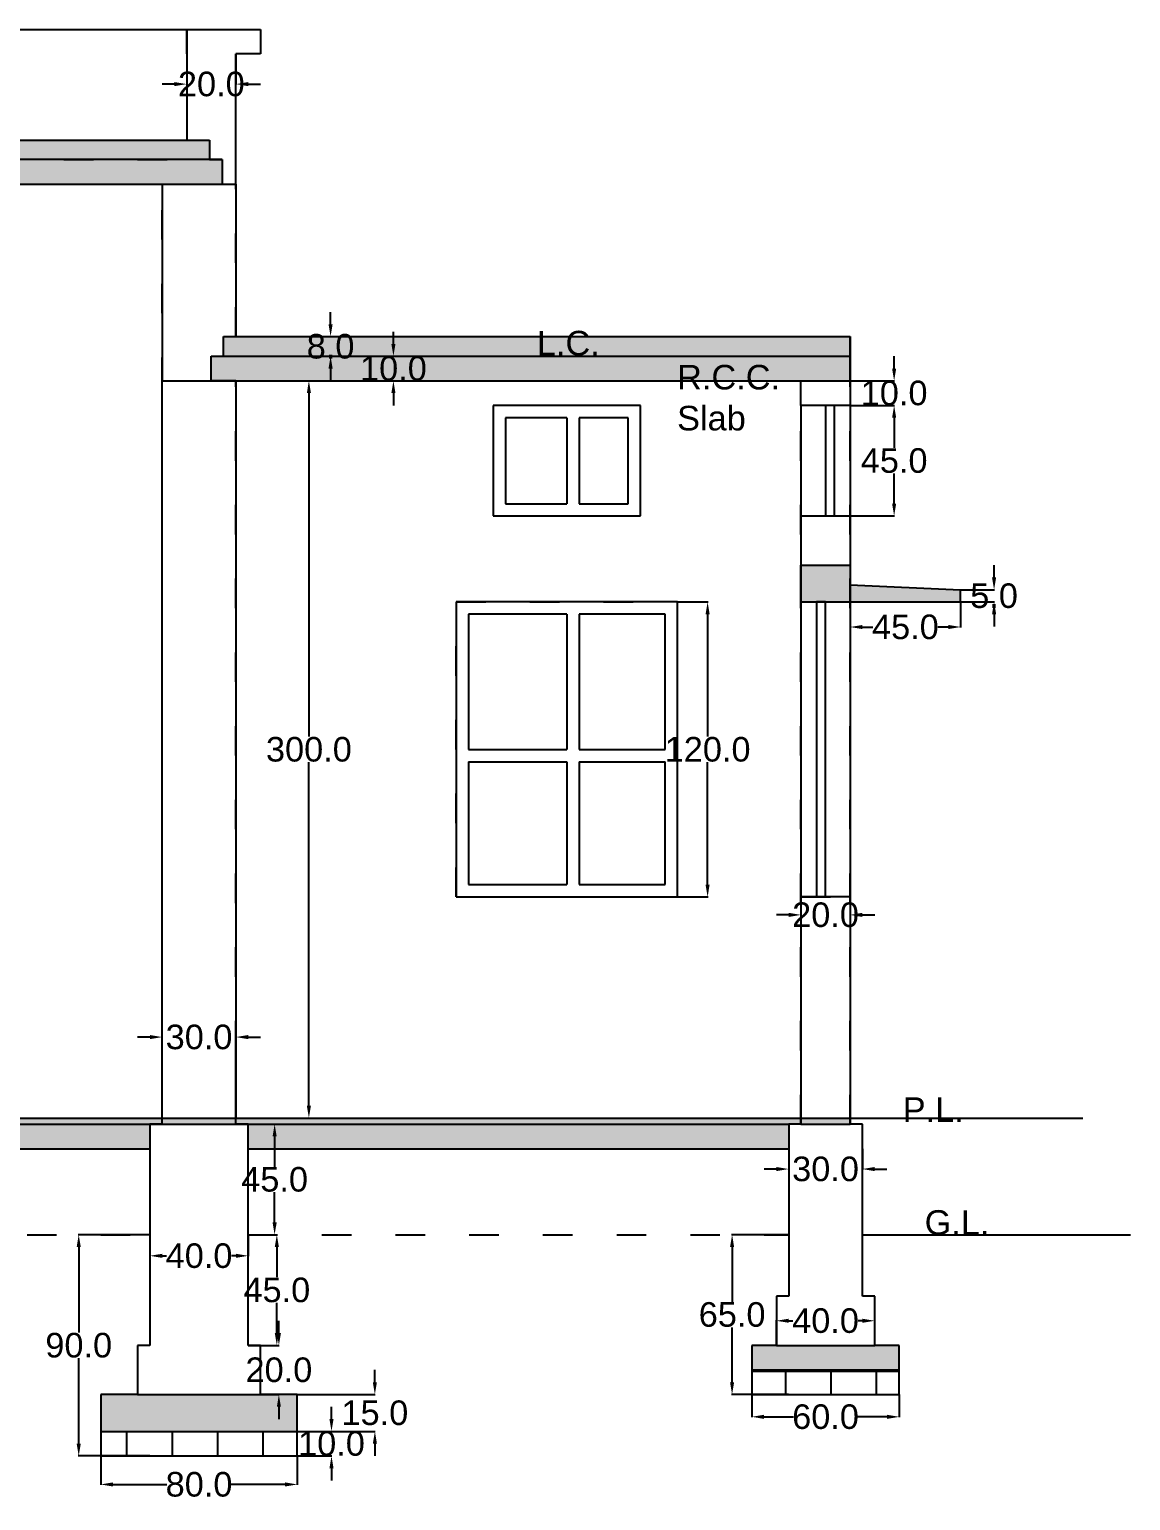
# Model space of a CAD drawing. Header units: centimetres. Extents: x -212 to 2091, y -138 to 1724.
# Drawn here: x 1643 to 2091, y 1094 to 1692 of the extents above; entities that cross this region are included whole.
import ezdxf

# ---------------------------------------------------------------- set-up
doc = ezdxf.new("R2010")
doc.units = ezdxf.units.CM
doc.linetypes.add('ACAD_ISO03W100', pattern=[30, 12, -18])
doc.styles.get("Standard").update_dxf_attribs({"font": 'arial.ttf'})
doc.dimstyles.get("Standard").update_dxf_attribs({"dimtxt": 10, "dimasz": 5, "dimexe": 0.18, "dimexo": 0.0625, "dimgap": 0.09, "dimtad": 0, "dimtih": 1, "dimtoh": 1, "dimdec": 1, "dimzin": 0, "dimdsep": 46, "dimtxsty": 'Standard', "dimcen": 0.09, "dimadec": 0, "dimazin": 0, "dimtfac": 1, "dimtdec": 1, "dimtix": 1, "dimtofl": 0, "dimtmove": 0, "dimatfit": 2, "dimfxl": 1, "dimtolj": 1, "dimtzin": 0, "dimarcsym": 0})

# ---------------------------------------------------------------- blocks, each defined once
blk = doc.blocks.new('*D127')
at = {"color": 0, "lineweight": -2, "transparency": 16777216}
for p, q in [((1707.04, 1682.43), (1707.04, 1670.05)), ((1727.04, 1682.43), (1727.04, 1670.05)), ((1702.04, 1670.23), (1697.04, 1670.23)), ((1732.04, 1670.23), (1737.04, 1670.23))]:
    blk.add_line(p, q, dxfattribs=at)
at = {"color": 0, "transparency": 16777216}
for points in [[(1702.04, 1671.07), (1702.04, 1669.4), (1707.04, 1670.23)], [(1732.04, 1671.07), (1732.04, 1669.4), (1727.04, 1670.23)]]:
    blk.add_solid(points, dxfattribs=at)
at = {"layer": 'Defpoints', "color": 0, "transparency": 16777216}
for p in [(1707.04, 1682.49), (1727.04, 1682.49), (1727.04, 1670.23)]:
    blk.add_point(p, dxfattribs=at)
at = {"color": 0, "transparency": 16777216, "insert": (1717.04, 1670.23), "char_height": 10, "attachment_point": 5}
blk.add_mtext('\\A1;20.0', dxfattribs=at)
blk = doc.blocks.new('*D137')
at = {"color": 0, "lineweight": -2, "transparency": 16777216}
for p, q in [((1692.04, 1282.43), (1687.04, 1282.43)), ((1697.04, 1249.55), (1697.04, 1282.61)), ((1727.04, 1249.55), (1727.04, 1282.61)), ((1732.04, 1282.43), (1737.04, 1282.43))]:
    blk.add_line(p, q, dxfattribs=at)
at = {"color": 0, "transparency": 16777216}
for points in [[(1692.04, 1283.27), (1692.04, 1281.6), (1697.04, 1282.43)], [(1732.04, 1283.27), (1732.04, 1281.6), (1727.04, 1282.43)]]:
    blk.add_solid(points, dxfattribs=at)
at = {"layer": 'Defpoints', "color": 0, "transparency": 16777216}
for p in [(1727.04, 1282.43), (1697.04, 1249.49), (1727.04, 1249.49)]:
    blk.add_point(p, dxfattribs=at)
at = {"color": 0, "transparency": 16777216, "insert": (1712.04, 1282.43), "char_height": 10, "attachment_point": 5}
blk.add_mtext('\\A1;30.0', dxfattribs=at)
blk = doc.blocks.new('*D138')
at = {"color": 0, "lineweight": -2, "transparency": 16777216}
for p, q in [((1692.04, 1201.93), (1692.04, 1193.24)), ((1732.04, 1201.93), (1732.04, 1193.24)), ((1697.04, 1193.42), (1698.78, 1193.42)), ((1727.04, 1193.42), (1725.3, 1193.42))]:
    blk.add_line(p, q, dxfattribs=at)
at = {"color": 0, "transparency": 16777216}
for points in [[(1697.04, 1194.25), (1697.04, 1192.59), (1692.04, 1193.42)], [(1727.04, 1194.25), (1727.04, 1192.59), (1732.04, 1193.42)]]:
    blk.add_solid(points, dxfattribs=at)
at = {"layer": 'Defpoints', "color": 0, "transparency": 16777216}
for p in [(1692.04, 1201.99), (1732.04, 1201.99), (1732.04, 1193.42)]:
    blk.add_point(p, dxfattribs=at)
at = {"color": 0, "transparency": 16777216, "insert": (1712.04, 1193.42), "char_height": 10, "attachment_point": 5}
blk.add_mtext('\\A1;40.0', dxfattribs=at)
blk = doc.blocks.new('*D139')
at = {"color": 0, "lineweight": -2, "transparency": 16777216}
for p, q in [((1691.98, 1201.99), (1662.89, 1201.99)), ((1663.07, 1196.99), (1663.07, 1162.19)), ((1663.07, 1116.99), (1663.07, 1151.79)), ((1691.98, 1111.99), (1662.89, 1111.99))]:
    blk.add_line(p, q, dxfattribs=at)
at = {"color": 0, "transparency": 16777216}
for points in [[(1662.24, 1196.99), (1663.91, 1196.99), (1663.07, 1201.99)], [(1662.24, 1116.99), (1663.91, 1116.99), (1663.07, 1111.99)]]:
    blk.add_solid(points, dxfattribs=at)
at = {"layer": 'Defpoints', "color": 0, "transparency": 16777216}
for p in [(1692.04, 1201.99), (1663.07, 1111.99), (1692.04, 1111.99)]:
    blk.add_point(p, dxfattribs=at)
at = {"color": 0, "transparency": 16777216, "insert": (1663.07, 1156.99), "char_height": 10, "attachment_point": 5}
blk.add_mtext('\\A1;90.0', dxfattribs=at)
blk = doc.blocks.new('*D140')
at = {"color": 0, "lineweight": -2, "transparency": 16777216}
for p, q in [((1672.04, 1111.93), (1672.04, 1100.2)), ((1752.04, 1111.93), (1752.04, 1100.2)), ((1677.04, 1100.38), (1698.97, 1100.38)), ((1747.04, 1100.38), (1725.11, 1100.38))]:
    blk.add_line(p, q, dxfattribs=at)
at = {"color": 0, "transparency": 16777216}
for points in [[(1677.04, 1101.21), (1677.04, 1099.55), (1672.04, 1100.38)], [(1747.04, 1101.21), (1747.04, 1099.55), (1752.04, 1100.38)]]:
    blk.add_solid(points, dxfattribs=at)
at = {"layer": 'Defpoints', "color": 0, "transparency": 16777216}
for p in [(1672.04, 1111.99), (1752.04, 1111.99), (1752.04, 1100.38)]:
    blk.add_point(p, dxfattribs=at)
at = {"color": 0, "transparency": 16777216, "insert": (1712.04, 1100.38), "char_height": 10, "attachment_point": 5}
blk.add_mtext('\\A1;80.0', dxfattribs=at)
blk = doc.blocks.new('*D141')
at = {"color": 0, "lineweight": -2, "transparency": 16777216}
for p, q in [((1765.95, 1126.99), (1765.95, 1131.99)), ((1752.1, 1121.99), (1766.13, 1121.99)), ((1752.1, 1111.99), (1766.13, 1111.99)), ((1765.95, 1106.99), (1765.95, 1101.99))]:
    blk.add_line(p, q, dxfattribs=at)
at = {"color": 0, "transparency": 16777216}
for points in [[(1765.12, 1126.99), (1766.79, 1126.99), (1765.95, 1121.99)], [(1765.12, 1106.99), (1766.79, 1106.99), (1765.95, 1111.99)]]:
    blk.add_solid(points, dxfattribs=at)
at = {"layer": 'Defpoints', "color": 0, "transparency": 16777216}
for p in [(1752.04, 1121.99), (1752.04, 1111.99), (1765.95, 1111.99)]:
    blk.add_point(p, dxfattribs=at)
at = {"color": 0, "transparency": 16777216, "insert": (1765.95, 1116.99), "char_height": 10, "attachment_point": 5}
blk.add_mtext('\\A1;10.0', dxfattribs=at)
blk = doc.blocks.new('*D142')
at = {"color": 0, "lineweight": -2, "transparency": 16777216}
for p, q in [((1783.61, 1141.99), (1783.61, 1146.99)), ((1752.1, 1136.99), (1783.79, 1136.99)), ((1752.1, 1121.99), (1783.79, 1121.99)), ((1783.61, 1116.99), (1783.61, 1111.99))]:
    blk.add_line(p, q, dxfattribs=at)
at = {"color": 0, "transparency": 16777216}
for points in [[(1782.78, 1141.99), (1784.44, 1141.99), (1783.61, 1136.99)], [(1782.78, 1116.99), (1784.44, 1116.99), (1783.61, 1121.99)]]:
    blk.add_solid(points, dxfattribs=at)
at = {"layer": 'Defpoints', "color": 0, "transparency": 16777216}
for p in [(1752.04, 1136.99), (1752.04, 1121.99), (1783.61, 1121.99)]:
    blk.add_point(p, dxfattribs=at)
at = {"color": 0, "transparency": 16777216, "insert": (1783.61, 1129.49), "char_height": 10, "attachment_point": 5}
blk.add_mtext('\\A1;15.0', dxfattribs=at)
blk = doc.blocks.new('*D143')
at = {"color": 0, "lineweight": -2, "transparency": 16777216}
for p, q in [((1744.54, 1161.99), (1744.54, 1166.99)), ((1737.1, 1156.99), (1744.72, 1156.99)), ((1737.1, 1136.99), (1744.72, 1136.99)), ((1744.54, 1131.99), (1744.54, 1126.99))]:
    blk.add_line(p, q, dxfattribs=at)
at = {"color": 0, "transparency": 16777216}
for points in [[(1743.71, 1161.99), (1745.37, 1161.99), (1744.54, 1156.99)], [(1743.71, 1131.99), (1745.37, 1131.99), (1744.54, 1136.99)]]:
    blk.add_solid(points, dxfattribs=at)
at = {"layer": 'Defpoints', "color": 0, "transparency": 16777216}
for p in [(1737.04, 1156.99), (1737.04, 1136.99), (1744.54, 1136.99)]:
    blk.add_point(p, dxfattribs=at)
at = {"color": 0, "transparency": 16777216, "insert": (1744.54, 1146.99), "char_height": 10, "attachment_point": 5}
blk.add_mtext('\\A1;20.0', dxfattribs=at)
blk = doc.blocks.new('*D144')
at = {"color": 0, "lineweight": -2, "transparency": 16777216}
for p, q in [((1732.1, 1246.99), (1742.98, 1246.99)), ((1742.8, 1241.99), (1742.8, 1229.69)), ((1742.8, 1206.99), (1742.8, 1219.29)), ((1732.1, 1201.99), (1742.98, 1201.99))]:
    blk.add_line(p, q, dxfattribs=at)
at = {"color": 0, "transparency": 16777216}
for points in [[(1741.97, 1241.99), (1743.64, 1241.99), (1742.8, 1246.99)], [(1741.97, 1206.99), (1743.64, 1206.99), (1742.8, 1201.99)]]:
    blk.add_solid(points, dxfattribs=at)
at = {"layer": 'Defpoints', "color": 0, "transparency": 16777216}
for p in [(1732.04, 1246.99), (1732.04, 1201.99), (1742.8, 1201.99)]:
    blk.add_point(p, dxfattribs=at)
at = {"color": 0, "transparency": 16777216, "insert": (1742.8, 1224.49), "char_height": 10, "attachment_point": 5}
blk.add_mtext('\\A1;45.0', dxfattribs=at)
blk = doc.blocks.new('*D145')
at = {"color": 0, "lineweight": -2, "transparency": 16777216}
for p, q in [((1732.1, 1201.99), (1743.89, 1201.99)), ((1743.71, 1196.99), (1743.71, 1184.69)), ((1743.71, 1161.99), (1743.71, 1174.29)), ((1732.1, 1156.99), (1743.89, 1156.99))]:
    blk.add_line(p, q, dxfattribs=at)
at = {"color": 0, "transparency": 16777216}
for points in [[(1742.87, 1196.99), (1744.54, 1196.99), (1743.71, 1201.99)], [(1742.87, 1161.99), (1744.54, 1161.99), (1743.71, 1156.99)]]:
    blk.add_solid(points, dxfattribs=at)
at = {"layer": 'Defpoints', "color": 0, "transparency": 16777216}
for p in [(1732.04, 1201.99), (1732.04, 1156.99), (1743.71, 1156.99)]:
    blk.add_point(p, dxfattribs=at)
at = {"color": 0, "transparency": 16777216, "insert": (1743.71, 1179.49), "char_height": 10, "attachment_point": 5}
blk.add_mtext('\\A1;45.0', dxfattribs=at)
blk = doc.blocks.new('*D146')
at = {"color": 0, "lineweight": -2, "transparency": 16777216}
for p, q in [((1727.1, 1549.49), (1756.93, 1549.49)), ((1756.75, 1544.49), (1756.75, 1404.69)), ((1756.75, 1254.49), (1756.75, 1394.29)), ((1727.1, 1249.49), (1756.93, 1249.49))]:
    blk.add_line(p, q, dxfattribs=at)
at = {"color": 0, "transparency": 16777216}
for points in [[(1755.92, 1544.49), (1757.59, 1544.49), (1756.75, 1549.49)], [(1755.92, 1254.49), (1757.59, 1254.49), (1756.75, 1249.49)]]:
    blk.add_solid(points, dxfattribs=at)
at = {"layer": 'Defpoints', "color": 0, "transparency": 16777216}
for p in [(1727.04, 1549.49), (1727.04, 1249.49), (1756.75, 1249.49)]:
    blk.add_point(p, dxfattribs=at)
at = {"color": 0, "transparency": 16777216, "insert": (1756.75, 1399.49), "char_height": 10, "attachment_point": 5}
blk.add_mtext('\\A1;300.0', dxfattribs=at)
blk = doc.blocks.new('*D147')
at = {"color": 0, "lineweight": -2, "transparency": 16777216}
for p, q in [((1906.79, 1459.49), (1919.22, 1459.49)), ((1919.04, 1454.49), (1919.04, 1404.69)), ((1919.04, 1344.49), (1919.04, 1394.29)), ((1906.79, 1339.49), (1919.22, 1339.49))]:
    blk.add_line(p, q, dxfattribs=at)
at = {"color": 0, "transparency": 16777216}
for points in [[(1918.2, 1454.49), (1919.87, 1454.49), (1919.04, 1459.49)], [(1918.2, 1344.49), (1919.87, 1344.49), (1919.04, 1339.49)]]:
    blk.add_solid(points, dxfattribs=at)
at = {"layer": 'Defpoints', "color": 0, "transparency": 16777216}
for p in [(1906.73, 1459.49), (1906.73, 1339.49), (1919.04, 1339.49)]:
    blk.add_point(p, dxfattribs=at)
at = {"color": 0, "transparency": 16777216, "insert": (1919.04, 1399.49), "char_height": 10, "attachment_point": 5}
blk.add_mtext('\\A1;120.0', dxfattribs=at)
blk = doc.blocks.new('*D148')
at = {"color": 0, "lineweight": -2, "transparency": 16777216}
for p, q in [((1765.58, 1572.49), (1765.58, 1577.49)), ((1722.1, 1567.49), (1765.76, 1567.49)), ((1722.1, 1559.49), (1765.76, 1559.49)), ((1765.58, 1554.49), (1765.58, 1549.49))]:
    blk.add_line(p, q, dxfattribs=at)
at = {"color": 0, "transparency": 16777216}
for points in [[(1764.75, 1572.49), (1766.41, 1572.49), (1765.58, 1567.49)], [(1764.75, 1554.49), (1766.41, 1554.49), (1765.58, 1559.49)]]:
    blk.add_solid(points, dxfattribs=at)
at = {"layer": 'Defpoints', "color": 0, "transparency": 16777216}
for p in [(1722.04, 1567.49), (1722.04, 1559.49), (1765.58, 1559.49)]:
    blk.add_point(p, dxfattribs=at)
at = {"color": 0, "transparency": 16777216, "insert": (1765.58, 1563.49), "char_height": 10, "attachment_point": 5}
blk.add_mtext('\\A1;8.0', dxfattribs=at)
blk = doc.blocks.new('*D149')
at = {"color": 0, "lineweight": -2, "transparency": 16777216}
for p, q in [((1791.16, 1564.49), (1791.16, 1569.49)), ((1717.1, 1559.49), (1791.34, 1559.49)), ((1717.1, 1549.49), (1791.34, 1549.49)), ((1791.16, 1544.49), (1791.16, 1539.49))]:
    blk.add_line(p, q, dxfattribs=at)
at = {"color": 0, "transparency": 16777216}
for points in [[(1790.32, 1564.49), (1791.99, 1564.49), (1791.16, 1559.49)], [(1790.32, 1544.49), (1791.99, 1544.49), (1791.16, 1549.49)]]:
    blk.add_solid(points, dxfattribs=at)
at = {"layer": 'Defpoints', "color": 0, "transparency": 16777216}
for p in [(1717.04, 1559.49), (1717.04, 1549.49), (1791.16, 1549.49)]:
    blk.add_point(p, dxfattribs=at)
at = {"color": 0, "transparency": 16777216, "insert": (1791.16, 1554.49), "char_height": 10, "attachment_point": 5}
blk.add_mtext('\\A1;10.0', dxfattribs=at)
blk = doc.blocks.new('*D150')
at = {"color": 0, "lineweight": -2, "transparency": 16777216}
for p, q in [((1994.96, 1554.49), (1994.96, 1559.49)), ((1977.1, 1549.49), (1995.14, 1549.49)), ((1977.1, 1539.49), (1995.14, 1539.49)), ((1994.96, 1534.49), (1994.96, 1529.49))]:
    blk.add_line(p, q, dxfattribs=at)
at = {"color": 0, "transparency": 16777216}
for points in [[(1994.13, 1554.49), (1995.79, 1554.49), (1994.96, 1549.49)], [(1994.13, 1534.49), (1995.79, 1534.49), (1994.96, 1539.49)]]:
    blk.add_solid(points, dxfattribs=at)
at = {"layer": 'Defpoints', "color": 0, "transparency": 16777216}
for p in [(1977.04, 1549.49), (1977.04, 1539.49), (1994.96, 1539.49)]:
    blk.add_point(p, dxfattribs=at)
at = {"color": 0, "transparency": 16777216, "insert": (1994.96, 1544.49), "char_height": 10, "attachment_point": 5}
blk.add_mtext('\\A1;10.0', dxfattribs=at)
blk = doc.blocks.new('*D151')
at = {"color": 0, "lineweight": -2, "transparency": 16777216}
for p, q in [((1977.1, 1539.49), (1995.14, 1539.49)), ((1994.96, 1534.49), (1994.96, 1522.19)), ((1994.96, 1499.49), (1994.96, 1511.79)), ((1977.1, 1494.49), (1995.14, 1494.49))]:
    blk.add_line(p, q, dxfattribs=at)
at = {"color": 0, "transparency": 16777216}
for points in [[(1994.13, 1534.49), (1995.79, 1534.49), (1994.96, 1539.49)], [(1994.13, 1499.49), (1995.79, 1499.49), (1994.96, 1494.49)]]:
    blk.add_solid(points, dxfattribs=at)
at = {"layer": 'Defpoints', "color": 0, "transparency": 16777216}
for p in [(1977.04, 1539.49), (1977.04, 1494.49), (1994.96, 1494.49)]:
    blk.add_point(p, dxfattribs=at)
at = {"color": 0, "transparency": 16777216, "insert": (1994.96, 1516.99), "char_height": 10, "attachment_point": 5}
blk.add_mtext('\\A1;45.0', dxfattribs=at)
blk = doc.blocks.new('*D152')
at = {"color": 0, "lineweight": -2, "transparency": 16777216}
for p, q in [((2035.64, 1469.49), (2035.64, 1474.49)), ((2022.1, 1464.49), (2035.82, 1464.49)), ((2022.1, 1459.49), (2035.82, 1459.49)), ((2035.64, 1454.49), (2035.64, 1449.49))]:
    blk.add_line(p, q, dxfattribs=at)
at = {"color": 0, "transparency": 16777216}
for points in [[(2034.81, 1469.49), (2036.48, 1469.49), (2035.64, 1464.49)], [(2034.81, 1454.49), (2036.48, 1454.49), (2035.64, 1459.49)]]:
    blk.add_solid(points, dxfattribs=at)
at = {"layer": 'Defpoints', "color": 0, "transparency": 16777216}
for p in [(2022.04, 1464.49), (2022.04, 1459.49), (2035.64, 1459.49)]:
    blk.add_point(p, dxfattribs=at)
at = {"color": 0, "transparency": 16777216, "insert": (2035.64, 1461.99), "char_height": 10, "attachment_point": 5}
blk.add_mtext('\\A1;5.0', dxfattribs=at)
blk = doc.blocks.new('*D153')
at = {"color": 0, "lineweight": -2, "transparency": 16777216}
for p, q in [((1977.04, 1459.43), (1977.04, 1449.12)), ((2022.04, 1459.43), (2022.04, 1449.12)), ((1982.04, 1449.3), (1986.28, 1449.3)), ((2017.04, 1449.3), (2012.8, 1449.3))]:
    blk.add_line(p, q, dxfattribs=at)
at = {"color": 0, "transparency": 16777216}
for points in [[(1982.04, 1450.14), (1982.04, 1448.47), (1977.04, 1449.3)], [(2017.04, 1450.14), (2017.04, 1448.47), (2022.04, 1449.3)]]:
    blk.add_solid(points, dxfattribs=at)
at = {"layer": 'Defpoints', "color": 0, "transparency": 16777216}
for p in [(1977.04, 1459.49), (2022.04, 1459.49), (2022.04, 1449.3)]:
    blk.add_point(p, dxfattribs=at)
at = {"color": 0, "transparency": 16777216, "insert": (1999.54, 1449.3), "char_height": 10, "attachment_point": 5}
blk.add_mtext('\\A1;45.0', dxfattribs=at)
blk = doc.blocks.new('*D154')
at = {"color": 0, "lineweight": -2, "transparency": 16777216}
for p, q in [((1957.04, 1339.43), (1957.04, 1331.98)), ((1977.04, 1339.43), (1977.04, 1331.98)), ((1952.04, 1332.16), (1947.04, 1332.16)), ((1982.04, 1332.16), (1987.04, 1332.16))]:
    blk.add_line(p, q, dxfattribs=at)
at = {"color": 0, "transparency": 16777216}
for points in [[(1952.04, 1332.99), (1952.04, 1331.32), (1957.04, 1332.16)], [(1982.04, 1332.99), (1982.04, 1331.32), (1977.04, 1332.16)]]:
    blk.add_solid(points, dxfattribs=at)
at = {"layer": 'Defpoints', "color": 0, "transparency": 16777216}
for p in [(1957.04, 1339.49), (1977.04, 1339.49), (1977.04, 1332.16)]:
    blk.add_point(p, dxfattribs=at)
at = {"color": 0, "transparency": 16777216, "insert": (1967.04, 1332.16), "char_height": 10, "attachment_point": 5}
blk.add_mtext('\\A1;20.0', dxfattribs=at)
blk = doc.blocks.new('*D155')
at = {"color": 0, "lineweight": -2, "transparency": 16777216}
for p, q in [((1952.04, 1236.93), (1952.04, 1228.55)), ((1982.04, 1236.93), (1982.04, 1228.55)), ((1947.04, 1228.73), (1942.04, 1228.73)), ((1987.04, 1228.73), (1992.04, 1228.73))]:
    blk.add_line(p, q, dxfattribs=at)
at = {"color": 0, "transparency": 16777216}
for points in [[(1947.04, 1229.56), (1947.04, 1227.9), (1952.04, 1228.73)], [(1987.04, 1229.56), (1987.04, 1227.9), (1982.04, 1228.73)]]:
    blk.add_solid(points, dxfattribs=at)
at = {"layer": 'Defpoints', "color": 0, "transparency": 16777216}
for p in [(1952.04, 1236.99), (1982.04, 1236.99), (1982.04, 1228.73)]:
    blk.add_point(p, dxfattribs=at)
at = {"color": 0, "transparency": 16777216, "insert": (1967.04, 1228.73), "char_height": 10, "attachment_point": 5}
blk.add_mtext('\\A1;30.0', dxfattribs=at)
blk = doc.blocks.new('*D156')
at = {"color": 0, "lineweight": -2, "transparency": 16777216}
for p, q in [((1951.98, 1201.99), (1928.83, 1201.99)), ((1929.01, 1196.99), (1929.01, 1174.69)), ((1929.01, 1141.99), (1929.01, 1164.29)), ((1951.98, 1136.99), (1928.83, 1136.99))]:
    blk.add_line(p, q, dxfattribs=at)
at = {"color": 0, "transparency": 16777216}
for points in [[(1928.17, 1196.99), (1929.84, 1196.99), (1929.01, 1201.99)], [(1928.17, 1141.99), (1929.84, 1141.99), (1929.01, 1136.99)]]:
    blk.add_solid(points, dxfattribs=at)
at = {"layer": 'Defpoints', "color": 0, "transparency": 16777216}
for p in [(1952.04, 1201.99), (1929.01, 1136.99), (1952.04, 1136.99)]:
    blk.add_point(p, dxfattribs=at)
at = {"color": 0, "transparency": 16777216, "insert": (1929.01, 1169.49), "char_height": 10, "attachment_point": 5}
blk.add_mtext('\\A1;65.0', dxfattribs=at)
blk = doc.blocks.new('*D157')
at = {"color": 0, "lineweight": -2, "transparency": 16777216}
for p, q in [((1947.04, 1157.05), (1947.04, 1167.17)), ((1952.04, 1166.99), (1953.78, 1166.99)), ((1982.04, 1166.99), (1980.3, 1166.99)), ((1987.04, 1157.05), (1987.04, 1167.17))]:
    blk.add_line(p, q, dxfattribs=at)
at = {"color": 0, "transparency": 16777216}
for points in [[(1952.04, 1167.82), (1952.04, 1166.16), (1947.04, 1166.99)], [(1982.04, 1167.82), (1982.04, 1166.16), (1987.04, 1166.99)]]:
    blk.add_solid(points, dxfattribs=at)
at = {"layer": 'Defpoints', "color": 0, "transparency": 16777216}
for p in [(1987.04, 1166.99), (1947.04, 1156.99), (1987.04, 1156.99)]:
    blk.add_point(p, dxfattribs=at)
at = {"color": 0, "transparency": 16777216, "insert": (1967.04, 1166.99), "char_height": 10, "attachment_point": 5}
blk.add_mtext('\\A1;40.0', dxfattribs=at)
blk = doc.blocks.new('*D158')
at = {"color": 0, "lineweight": -2, "transparency": 16777216}
for p, q in [((1937.04, 1136.93), (1937.04, 1127.72)), ((1997.04, 1136.93), (1997.04, 1127.72)), ((1942.04, 1127.9), (1953.95, 1127.9)), ((1992.04, 1127.9), (1980.13, 1127.9))]:
    blk.add_line(p, q, dxfattribs=at)
at = {"color": 0, "transparency": 16777216}
for points in [[(1942.04, 1128.73), (1942.04, 1127.06), (1937.04, 1127.9)], [(1992.04, 1128.73), (1992.04, 1127.06), (1997.04, 1127.9)]]:
    blk.add_solid(points, dxfattribs=at)
at = {"layer": 'Defpoints', "color": 0, "transparency": 16777216}
for p in [(1937.04, 1136.99), (1997.04, 1136.99), (1997.04, 1127.9)]:
    blk.add_point(p, dxfattribs=at)
at = {"color": 0, "transparency": 16777216, "insert": (1967.04, 1127.9), "char_height": 10, "attachment_point": 5}
blk.add_mtext('\\A1;60.0', dxfattribs=at)

msp = doc.modelspace()

# ---------------------------------------------------------------- hatches: boundary and pattern name
h = msp.add_hatch()
h.set_pattern_fill('AR-CONC', color=256, scale=0.091)
h.paths.add_polyline_path([(1057.04, 1201.99), (997.04, 1201.99), (982.04, 1201.99), (982.04, 1191.99), (1057.04, 1191.99)])
h.paths.add_polyline_path([(1102.04, 1156.99), (1092.04, 1156.99), (1052.04, 1156.99), (1042.04, 1156.99), (1042.04, 1146.99), (1102.04, 1146.99)])
h.paths.add_polyline_path([(1952.04, 1246.99), (1732.04, 1246.99), (1732.04, 1236.99), (1952.04, 1236.99)])
h.paths.add_polyline_path([(1692.04, 1246.99), (1282.04, 1246.99), (1282.04, 1236.99), (1692.04, 1236.99)])
h.paths.add_polyline_path([(1242.04, 1246.99), (1087.04, 1246.99), (1087.04, 1236.99), (1242.04, 1236.99)])
h.paths.add_polyline_path([(1257.04, 1556.99), (1247.04, 1556.99), (1062.04, 1556.99), (1062.04, 1546.99), (1082.04, 1546.99), (1247.04, 1546.99), (1257.04, 1546.99)])
h.paths.add_polyline_path([(1247.04, 1564.99), (1062.04, 1564.99), (1062.04, 1556.99), (1247.04, 1556.99)])
h.paths.add_polyline_path([(1062.04, 1503.99), (1017.04, 1501.99), (1017.04, 1496.99), (1062.04, 1496.99)])
h.paths.add_polyline_path([(1082.04, 1511.99), (1062.04, 1511.99), (1062.04, 1496.99), (1082.04, 1496.99)])
h.paths.add_polyline_path([(1716.23, 1647.49), (1526.18, 1647.49), (1267.04, 1647.49), (1267.04, 1639.49), (1526.18, 1639.49), (1707.04, 1639.49), (1716.23, 1639.49)])
h.paths.add_polyline_path([(1721.42, 1639.49), (1716.23, 1639.49), (1702.04, 1639.49), (1526.18, 1639.49), (1267.04, 1639.49), (1267.04, 1629.49), (1277.04, 1629.49), (1721.42, 1629.49)])
h.paths.add_polyline_path([(1977.04, 1567.49), (1722.04, 1567.49), (1722.04, 1559.49), (1977.04, 1559.49)])
h.paths.add_polyline_path([(1977.04, 1559.49), (1722.04, 1559.49), (1717.04, 1559.49), (1717.04, 1549.49), (1727.04, 1549.49), (1977.04, 1549.49)])
h.paths.add_polyline_path([(1977.04, 1466.49), (1977.04, 1474.49), (1957.04, 1474.49), (1957.04, 1459.49), (1977.04, 1459.49)])
h.paths.add_polyline_path([(2022.04, 1464.49), (1977.04, 1466.49), (1977.04, 1459.49), (2022.04, 1459.49)])
h.paths.add_polyline_path([(1355.11, 1634.2), (1385.73, 1634.2), (1385.73, 1654.81), (1355.11, 1654.81)], flags=9)
h.paths.add_polyline_path([(1471.42, 1603.66), (1518.33, 1603.66), (1518.33, 1641.1), (1471.42, 1641.1)], flags=9)
h.paths.add_polyline_path([(1846.02, 1554.2), (1876.64, 1554.2), (1876.64, 1574.81), (1846.02, 1574.81)], flags=9)
h.paths.add_polyline_path([(1903.03, 1523.51), (1949.94, 1523.51), (1949.94, 1560.95), (1903.03, 1560.95)], flags=9)
h = msp.add_hatch(color=256)
h.dxf.hatch_style = 1
h.paths.add_polyline_path([(1247.04, 1249.49), (1062.04, 1249.49), (1062.04, 1246.99), (1087.04, 1246.99), (1247.04, 1246.99)])
h.paths.add_polyline_path([(1697.04, 1249.49), (1277.04, 1249.49), (1277.04, 1246.99), (1282.04, 1246.99), (1697.04, 1246.99)])
h.paths.add_polyline_path([(1957.04, 1249.49), (1727.04, 1249.49), (1727.04, 1246.99), (1952.04, 1246.99), (1957.04, 1246.99)])
h.paths.add_polyline_path([(1727.04, 1249.49), (1697.04, 1249.49), (1697.04, 1246.99), (1727.04, 1246.99)])
h.paths.add_polyline_path([(1277.04, 1249.49), (1247.04, 1249.49), (1247.04, 1246.99), (1277.04, 1246.99)])
h.paths.add_polyline_path([(1977.04, 1249.49), (1957.04, 1249.49), (1957.04, 1246.99), (1977.04, 1246.99)])
h = msp.add_hatch()
h.set_pattern_fill('AR-CONC', color=256, scale=0.091)
h.paths.add_polyline_path([(1302.04, 1136.99), (1287.04, 1136.99), (1237.04, 1136.99), (1222.04, 1136.99), (1222.04, 1121.99), (1302.04, 1121.99)])
h.paths.add_polyline_path([(1752.04, 1136.99), (1737.04, 1136.99), (1687.04, 1136.99), (1672.04, 1136.99), (1672.04, 1121.99), (1752.04, 1121.99)])
h.paths.add_polyline_path([(1997.04, 1156.99), (1987.04, 1156.99), (1947.04, 1156.99), (1937.04, 1156.99), (1937.04, 1146.99), (1997.04, 1146.99)])
h = msp.add_hatch()
h.set_pattern_fill('AR-B88', color=256, scale=0.091)
h.paths.add_polyline_path([(1752.04, 1121.99), (1672.04, 1121.99), (1672.04, 1111.99), (1752.04, 1111.99)])
h.paths.add_polyline_path([(1997.04, 1146.99), (1937.04, 1146.99), (1937.04, 1136.99), (1997.04, 1136.99)])
h.paths.add_polyline_path([(1302.04, 1121.99), (1222.04, 1121.99), (1222.04, 1111.99), (1302.04, 1111.99)])
h.paths.add_polyline_path([(1102.04, 1146.99), (1042.04, 1146.99), (1042.04, 1136.99), (1102.04, 1136.99)])

# ---------------------------------------------------------------- linework, layer by layer
at = {"linetype": 'ACAD_ISO03W100'}
for p, q in [((1237.04, 1692.49), (1697.04, 1692.49)), ((1267.04, 1647.49), (1702.04, 1647.49)), ((1267.04, 1639.49), (1707.04, 1639.49)), ((1356.18, 1629.49), (1727.04, 1629.49)), ((1697.04, 1246.99), (1697.04, 1629.49)), ((1727.04, 1567.49), (1727.04, 1629.49)), ((1727.04, 1246.99), (1727.04, 1549.49)), ((1977.04, 1246.99), (1977.04, 1549.49)), ((1957.04, 1246.99), (1957.04, 1539.49)), ((1816.73, 1459.49), (1906.73, 1459.49)), ((1816.73, 1339.49), (1816.73, 1459.49)), ((1906.73, 1339.49), (1906.73, 1459.49)), ((1957.04, 1459.49), (2022.04, 1459.49)), ((1816.73, 1339.49), (1906.73, 1339.49)), ((1957.04, 1339.49), (1977.04, 1339.49)), ((1356.18, 1249.49), (1977.04, 1249.49)), ((1282.04, 1201.99), (1692.04, 1201.99)), ((1732.04, 1201.99), (1952.04, 1201.99))]:
    msp.add_line(p, q, dxfattribs=at)
for p, q in [((1267.04, 1692.49), (1697.04, 1692.49)), ((1697.04, 1692.49), (1727.04, 1692.49)), ((1707.04, 1682.49), (1707.04, 1692.49)), ((1707.04, 1692.49), (1707.04, 1647.49)), ((1727.04, 1692.49), (1737.04, 1692.49)), ((1737.04, 1692.49), (1737.04, 1682.49)), ((1727.04, 1629.49), (1727.04, 1682.49)), ((1737.04, 1682.49), (1727.04, 1682.49)), ((1526.18, 1647.49), (1716.23, 1647.49)), ((1716.23, 1647.49), (1716.23, 1639.49)), ((1707.04, 1639.49), (1526.18, 1639.49)), ((1721.42, 1639.49), (1702.04, 1639.49)), ((1716.23, 1639.49), (1721.42, 1639.49)), ((1721.42, 1639.49), (1721.42, 1629.49)), ((1277.04, 1629.49), (1727.04, 1629.49)), ((1697.04, 1629.49), (1707.04, 1629.49)), ((1697.04, 1629.49), (1697.04, 1549.49)), ((1727.04, 1629.49), (1727.04, 1567.49)), ((1722.04, 1559.49), (1722.04, 1567.49)), ((1722.04, 1567.49), (1977.04, 1567.49)), ((1977.04, 1549.49), (1977.04, 1567.49)), ((1977.04, 1567.49), (1977.04, 1246.99)), ((1717.04, 1549.49), (1717.04, 1559.49)), ((1717.04, 1559.49), (1722.04, 1559.49)), ((1722.04, 1559.49), (1977.04, 1559.49)), ((1697.04, 1249.49), (1697.04, 1549.49)), ((1697.04, 1549.49), (1727.04, 1549.49)), ((1727.04, 1549.49), (1717.04, 1549.49)), ((1727.04, 1549.49), (1727.04, 1249.49)), ((1727.04, 1549.49), (1977.04, 1549.49)), ((1957.04, 1539.49), (1957.04, 1549.49)), ((1977.04, 1549.49), (1977.04, 1539.49)), ((1831.73, 1539.49), (1831.73, 1494.49)), ((1891.73, 1539.49), (1831.73, 1539.49)), ((1891.73, 1494.49), (1891.73, 1539.49)), ((1977.04, 1539.49), (1957.04, 1539.49)), ((1957.04, 1539.49), (1957.04, 1494.49)), ((1967.04, 1539.49), (1967.04, 1494.49)), ((1970.69, 1494.49), (1970.69, 1539.49)), ((1836.73, 1534.49), (1836.73, 1499.49)), ((1861.73, 1534.49), (1836.73, 1534.49)), ((1861.73, 1534.49), (1861.73, 1499.49)), ((1886.73, 1534.49), (1866.73, 1534.49)), ((1866.73, 1534.49), (1866.73, 1499.49)), ((1886.73, 1499.49), (1886.73, 1534.49)), ((1836.73, 1499.49), (1861.73, 1499.49)), ((1866.73, 1499.49), (1886.73, 1499.49)), ((1831.73, 1494.49), (1891.73, 1494.49)), ((1957.04, 1494.49), (1977.04, 1494.49)), ((1957.04, 1494.49), (1957.04, 1246.99)), ((1967.04, 1494.49), (1970.69, 1494.49)), ((1957.04, 1459.49), (1957.04, 1474.49)), ((1957.04, 1474.49), (1977.04, 1474.49)), ((1977.04, 1459.49), (1977.04, 1466.49)), ((1977.04, 1466.49), (2022.04, 1464.49)), ((2022.04, 1459.49), (2022.04, 1464.49)), ((1906.73, 1459.49), (1816.73, 1459.49)), ((1816.73, 1459.49), (1816.73, 1339.49)), ((1906.73, 1339.49), (1906.73, 1459.49)), ((1957.04, 1459.49), (1977.04, 1459.49)), ((1967.04, 1459.49), (1963.32, 1459.49)), ((1963.32, 1459.49), (1963.32, 1339.49)), ((1967.04, 1339.49), (1967.04, 1459.49)), ((1977.04, 1459.49), (1977.04, 1339.49)), ((1977.04, 1459.49), (2022.04, 1459.49)), ((1821.73, 1454.49), (1821.73, 1399.49)), ((1861.73, 1454.49), (1821.73, 1454.49)), ((1861.73, 1454.49), (1861.73, 1399.49)), ((1901.73, 1454.49), (1866.73, 1454.49)), ((1866.73, 1454.49), (1866.73, 1399.49)), ((1901.73, 1399.49), (1901.73, 1454.49)), ((1821.73, 1399.49), (1861.73, 1399.49)), ((1866.73, 1399.49), (1901.73, 1399.49)), ((1821.73, 1394.49), (1861.73, 1394.49)), ((1821.73, 1394.49), (1821.73, 1344.49)), ((1861.73, 1394.49), (1861.73, 1344.49)), ((1866.73, 1394.49), (1866.73, 1344.49)), ((1866.73, 1394.49), (1901.73, 1394.49)), ((1901.73, 1344.49), (1901.73, 1394.49)), ((1821.73, 1344.49), (1861.73, 1344.49)), ((1866.73, 1344.49), (1901.73, 1344.49)), ((1816.73, 1339.49), (1906.73, 1339.49)), ((1816.73, 1339.49), (1906.73, 1339.49)), ((1977.04, 1339.49), (1957.04, 1339.49)), ((1957.04, 1339.49), (1967.04, 1339.49)), ((1277.04, 1249.49), (1977.04, 1249.49)), ((1282.04, 1246.99), (1952.04, 1246.99)), ((1697.04, 1246.99), (1692.04, 1246.99)), ((1692.04, 1246.99), (1692.04, 1201.99)), ((1697.04, 1246.99), (1697.04, 1249.49)), ((1697.04, 1246.99), (1727.04, 1246.99)), ((1727.04, 1246.99), (1727.04, 1249.49)), ((1732.04, 1246.99), (1727.04, 1246.99)), ((1732.04, 1201.99), (1732.04, 1246.99)), ((1957.04, 1246.99), (1952.04, 1246.99)), ((1952.04, 1246.99), (1952.04, 1201.99)), ((1957.04, 1246.99), (1977.04, 1246.99)), ((1977.04, 1249.49), (2071.8, 1249.49)), ((1982.04, 1246.99), (1977.04, 1246.99)), ((1982.04, 1176.99), (1982.04, 1246.99)), ((1282.04, 1236.99), (1692.04, 1236.99)), ((1732.04, 1236.99), (1952.04, 1236.99)), ((1692.04, 1201.99), (1692.04, 1201.99)), ((1692.04, 1201.99), (1692.04, 1156.99)), ((1732.04, 1156.99), (1732.04, 1201.99)), ((1952.04, 1201.99), (1952.04, 1176.99)), ((1982.04, 1201.99), (2091.2, 1201.99)), ((1952.04, 1176.99), (1947.04, 1176.99)), ((1947.04, 1176.99), (1947.04, 1176.99)), ((1947.04, 1176.99), (1947.04, 1156.99)), ((1987.04, 1176.99), (1982.04, 1176.99)), ((1987.04, 1156.99), (1987.04, 1176.99)), ((1692.04, 1156.99), (1687.04, 1156.99)), ((1687.04, 1156.99), (1687.04, 1136.99)), ((1737.04, 1156.99), (1732.04, 1156.99)), ((1737.04, 1136.99), (1737.04, 1156.99)), ((1947.04, 1156.99), (1937.04, 1156.99)), ((1937.04, 1156.99), (1937.04, 1146.99)), ((1947.04, 1156.99), (1947.04, 1156.99)), ((1947.04, 1156.99), (1987.04, 1156.99)), ((1997.04, 1156.99), (1987.04, 1156.99)), ((1997.04, 1146.99), (1997.04, 1156.99)), ((1937.04, 1146.99), (1997.04, 1146.99)), ((1937.04, 1146.99), (1937.04, 1136.99)), ((1997.04, 1136.99), (1997.04, 1146.99)), ((1687.04, 1136.99), (1672.04, 1136.99)), ((1672.04, 1136.99), (1672.04, 1121.99)), ((1687.04, 1136.99), (1737.04, 1136.99)), ((1752.04, 1136.99), (1737.04, 1136.99)), ((1752.04, 1121.99), (1752.04, 1136.99)), ((1937.04, 1136.99), (1997.04, 1136.99)), ((1672.04, 1121.99), (1752.04, 1121.99)), ((1672.04, 1121.99), (1672.04, 1111.99)), ((1752.04, 1111.99), (1752.04, 1121.99)), ((1672.04, 1111.99), (1752.04, 1111.99))]:
    msp.add_line(p, q)

# ---------------------------------------------------------------- texts
at = {"char_height": 10, "attachment_point": 1}
for s, width, insert in [('L.C.', 71.4296, (1849.54, 1569.83)), ('R.C.C. \\PSlab', 47.4105, (1906.62, 1555.98)), ('P.L.', 47.4105, (1998.46, 1257.92)), ('G.L.', 47.4105, (2007.38, 1211.99))]:
    msp.add_mtext_dynamic_manual_height_columns(s, width=width, gutter_width=12.5, heights=[0], dxfattribs=dict(at, insert=insert))

# ---------------------------------------------------------------- dimensions: what is measured, and where the dimension line sits
for base, p1, p2, picture, middle in [((1727.04, 1670.23), (1707.04, 1682.49), (1727.04, 1682.49), '*D127', (1717.04, 1670.23)), ((2022.04, 1449.3), (1977.04, 1459.49), (2022.04, 1459.49), '*D153', (1999.54, 1449.3)), ((1977.04, 1332.16), (1957.04, 1339.49), (1977.04, 1339.49), '*D154', (1967.04, 1332.16)), ((1727.04, 1282.43), (1697.04, 1249.49), (1727.04, 1249.49), '*D137', (1712.04, 1282.43)), ((1982.04, 1228.73), (1952.04, 1236.99), (1982.04, 1236.99), '*D155', (1967.04, 1228.73)), ((1732.04, 1193.42), (1692.04, 1201.99), (1732.04, 1201.99), '*D138', (1712.04, 1193.42)), ((1987.04, 1166.99), (1947.04, 1156.99), (1987.04, 1156.99), '*D157', (1967.04, 1166.99)), ((1997.04, 1127.9), (1937.04, 1136.99), (1997.04, 1136.99), '*D158', (1967.04, 1127.9)), ((1752.04, 1100.38), (1672.04, 1111.99), (1752.04, 1111.99), '*D140', (1712.04, 1100.38))]:
    dim = msp.add_linear_dim(base=base, p1=p1, p2=p2, dimstyle='Standard')
    dim.commit()
    dim.dimension.update_dxf_attribs({"geometry": picture, "text_midpoint": middle})
for base, p1, p2, picture, middle in [((1765.58, 1559.49), (1722.04, 1567.49), (1722.04, 1559.49), '*D148', (1765.58, 1563.49)), ((1791.16, 1549.49), (1717.04, 1559.49), (1717.04, 1549.49), '*D149', (1791.16, 1554.49)), ((1994.96, 1539.49), (1977.04, 1549.49), (1977.04, 1539.49), '*D150', (1994.96, 1544.49)), ((1756.75, 1249.49), (1727.04, 1549.49), (1727.04, 1249.49), '*D146', (1756.75, 1399.49)), ((1994.96, 1494.49), (1977.04, 1539.49), (1977.04, 1494.49), '*D151', (1994.96, 1516.99)), ((2035.64, 1459.49), (2022.04, 1464.49), (2022.04, 1459.49), '*D152', (2035.64, 1461.99)), ((1919.04, 1339.49), (1906.73, 1459.49), (1906.73, 1339.49), '*D147', (1919.04, 1399.49)), ((1742.8, 1201.99), (1732.04, 1246.99), (1732.04, 1201.99), '*D144', (1742.8, 1224.49)), ((1663.07, 1111.99), (1692.04, 1201.99), (1692.04, 1111.99), '*D139', (1663.07, 1156.99)), ((1743.71, 1156.99), (1732.04, 1201.99), (1732.04, 1156.99), '*D145', (1743.71, 1179.49)), ((1929.01, 1136.99), (1952.04, 1201.99), (1952.04, 1136.99), '*D156', (1929.01, 1169.49)), ((1744.54, 1136.99), (1737.04, 1156.99), (1737.04, 1136.99), '*D143', (1744.54, 1146.99)), ((1783.61, 1121.99), (1752.04, 1136.99), (1752.04, 1121.99), '*D142', (1783.61, 1129.49)), ((1765.95, 1111.99), (1752.04, 1121.99), (1752.04, 1111.99), '*D141', (1765.95, 1116.99))]:
    dim = msp.add_linear_dim(base=base, p1=p1, p2=p2, angle=90, dimstyle='Standard')
    dim.commit()
    dim.dimension.update_dxf_attribs({"geometry": picture, "text_midpoint": middle})

doc.saveas('drawing.dxf')
